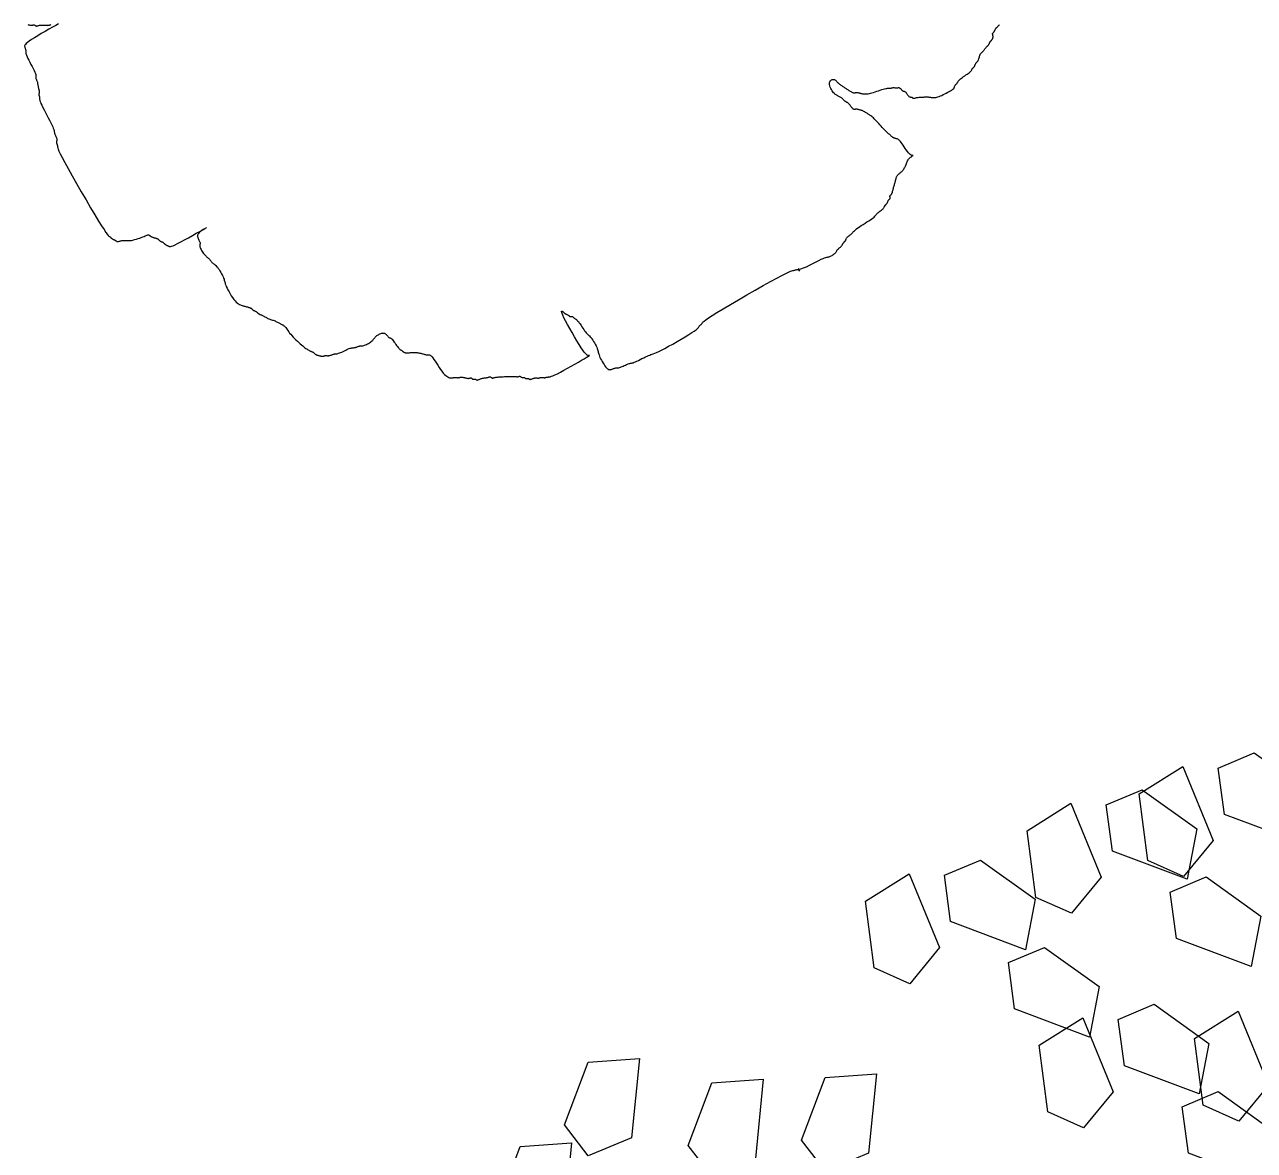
# Model space of a CAD drawing. Header units: metres. Extents: x 99558 to 100446, y 49739 to 50255.
# Drawn here: x 100036.887 to 100039.618, y 50042.537 to 50045.037 of the extents above; entities that cross this region are included whole.
import ezdxf

# ---------------------------------------------------------------- set-up
doc = ezdxf.new("R2010")
doc.units = ezdxf.units.M
doc.header["$MEASUREMENT"] = 0
doc.layers.add('Vegetations', color=74, linetype='Continuous')

# ---------------------------------------------------------------- blocks, each defined once
blk = doc.blocks.new('L', base_point=(1.36831, 0.59127))
for p, q in [((1.28092, 0.65005), (1.31174, 0.67502)), ((1.31174, 0.67502), (1.34186, 0.62127)), ((1.29372, 0.59983), (1.28092, 0.65005)), ((1.34186, 0.62127), (1.32249, 0.59089)), ((1.32249, 0.59089), (1.29372, 0.59983)), ((1.27528, 0.56678), (1.30611, 0.59174)), ((1.30611, 0.59174), (1.33623, 0.538)), ((1.28809, 0.51656), (1.27528, 0.56678)), ((1.35572, 0.54781), (1.39115, 0.55437)), ((1.39115, 0.55437), (1.40424, 0.52724)), ((1.33698, 0.48912), (1.35572, 0.54781)), ((1.33623, 0.538), (1.31685, 0.50762)), ((1.40424, 0.52724), (1.37627, 0.48362)), ((1.31685, 0.50762), (1.28809, 0.51656)), ((1.37627, 0.48362), (1.33698, 0.48912))]:
    blk.add_line(p, q)
blk = doc.blocks.new('TREE-11')
at = {"layer": 'Vegetations'}
for p, xscale, yscale, zscale, rotation in [((9.31, 58.4), 119.9999999999999, 119.9999999999999, 119.9999999999999, 190.1248425347957), ((-25.53, 58.4), 120, 120, 120, 295.0165150851705), ((25.53, 56.56), 119.9999999999999, 119.9999999999999, 119.9999999999999, 190.1248425347957), ((36.21, 54.33), 119.9999999999999, 119.9999999999999, 119.9999999999999, 190.1248425347957), ((-16.56, 51.01), 120, 120, 120, 295.0165150851705), ((-7.24, 46.21), 120, 120, 120, 295.0165150851705), ((16.56, 38.81), 119.9999999999999, 119.9999999999999, 119.9999999999999, 190.1248425347957), ((29.32, 32.16), 119.9999999999999, 119.9999999999999, 119.9999999999999, 190.1248425347957)]:
    blk.add_blockref('L', p, dxfattribs=dict(at, xscale=xscale, yscale=yscale, zscale=zscale, rotation=rotation))
blk = doc.blocks.new('TREE-01')
for points in [[(5.23, -68.18), (5.32, -68.31), (5.56, -68.41), (5.92, -68.49), (6.37, -68.54), (6.86, -68.58), (7.37, -68.6), (7.86, -68.63), (8.3, -68.65), (8.66, -68.68), (8.94, -68.71), (9.16, -68.74), (9.34, -68.78), (9.47, -68.82), (9.58, -68.86), (9.67, -68.89), (9.77, -68.92), (9.87, -68.94), (9.99, -68.95), (10.11, -68.96), (10.24, -68.97), (10.36, -68.96), (10.48, -68.95), (10.6, -68.94), (10.7, -68.92), (10.8, -68.89), (10.88, -68.86), (10.96, -68.82), (11.03, -68.78), (11.1, -68.74), (11.16, -68.71), (11.23, -68.68), (11.3, -68.65), (11.38, -68.63), (11.46, -68.61), (11.55, -68.59), (11.64, -68.58), (11.72, -68.57), (11.81, -68.56), (11.89, -68.54), (11.97, -68.52), (12.04, -68.49), (12.11, -68.46), (12.17, -68.42), (12.23, -68.38), (12.28, -68.35), (12.34, -68.31), (12.39, -68.28), (12.44, -68.25), (12.49, -68.23), (12.54, -68.21), (12.59, -68.2), (12.64, -68.18), (12.69, -68.17), (12.74, -68.16), (12.79, -68.14), (12.84, -68.12), (12.89, -68.09), (12.94, -68.06), (12.99, -68.02), (13.05, -67.98), (13.1, -67.95), (13.17, -67.91), (13.23, -67.88), (13.3, -67.85), (13.38, -67.83), (13.47, -67.81), (13.55, -67.8), (13.65, -67.78), (13.74, -67.77), (13.84, -67.76), (13.94, -67.74), (14.04, -67.72), (14.14, -67.69), (14.24, -67.66), (14.36, -67.62), (14.49, -67.58), (14.64, -67.55), (14.81, -67.51), (15.01, -67.48), (15.24, -67.45), (15.51, -67.43), (15.8, -67.41), (16.11, -67.4), (16.43, -67.38), (16.75, -67.37), (17.05, -67.36), (17.33, -67.34), (17.57, -67.32), (17.78, -67.29), (17.94, -67.26), (18.08, -67.22), (18.2, -67.18), (18.3, -67.15), (18.39, -67.11), (18.48, -67.08), (18.57, -67.05), (18.68, -67.03), (18.79, -67.01), (18.92, -67), (19.04, -66.98), (19.16, -66.97), (19.29, -66.96), (19.4, -66.94), (19.51, -66.92), (19.6, -66.89), (19.68, -66.86), (19.76, -66.82), (19.82, -66.78), (19.88, -66.75), (19.94, -66.71), (19.99, -66.68), (20.04, -66.65), (20.09, -66.63), (20.14, -66.61), (20.19, -66.6), (20.24, -66.58), (20.29, -66.57), (20.34, -66.56), (20.39, -66.54), (20.44, -66.52), (20.49, -66.49), (20.54, -66.46), (20.59, -66.42), (20.64, -66.38), (20.69, -66.35), (20.74, -66.31), (20.79, -66.28), (20.84, -66.25), (20.89, -66.23), (20.94, -66.21), (20.99, -66.2), (21.03, -66.18), (21.08, -66.17), (21.11, -66.16), (21.15, -66.14), (21.17, -66.12), (21.2, -66.09), (21.21, -66.06), (21.23, -66.02), (21.24, -65.98), (21.25, -65.95), (21.27, -65.91), (21.29, -65.88), (21.31, -65.85), (21.34, -65.83), (21.37, -65.81), (21.41, -65.8), (21.45, -65.78), (21.5, -65.77), (21.54, -65.76), (21.59, -65.74), (21.64, -65.72), (21.69, -65.69), (21.74, -65.65), (21.8, -65.61), (21.85, -65.57), (21.91, -65.51), (21.97, -65.45), (22.04, -65.39), (22.11, -65.32), (22.19, -65.24), (22.27, -65.16), (22.35, -65.07), (22.44, -64.98), (22.53, -64.9), (22.62, -64.81), (22.7, -64.73), (22.78, -64.65), (22.85, -64.58), (22.91, -64.51), (22.98, -64.45), (23.03, -64.39), (23.09, -64.34), (23.14, -64.28), (23.19, -64.23), (23.24, -64.18), (23.29, -64.13), (23.34, -64.08), (23.4, -64.04), (23.45, -63.99), (23.51, -63.95), (23.57, -63.91), (23.64, -63.88), (23.71, -63.85), (23.79, -63.83), (23.87, -63.81), (23.96, -63.8), (24.05, -63.78), (24.15, -63.77), (24.24, -63.76), (24.34, -63.74), (24.44, -63.72), (24.54, -63.69), (24.64, -63.65), (24.74, -63.61), (24.84, -63.57), (24.94, -63.51), (25.04, -63.45), (25.14, -63.39), (25.24, -63.32), (25.34, -63.24), (25.44, -63.16), (25.55, -63.07), (25.65, -62.99), (25.76, -62.91), (25.87, -62.84), (25.99, -62.77), (26.11, -62.72), (26.24, -62.67), (26.37, -62.64), (26.49, -62.62), (26.61, -62.6), (26.72, -62.59), (26.81, -62.59), (26.87, -62.58), (26.91, -62.58), (26.92, -62.58), (26.91, -62.58), (26.87, -62.56), (26.82, -62.53), (26.76, -62.47), (26.7, -62.39), (26.63, -62.27), (26.58, -62.12), (26.53, -61.92), (26.5, -61.69), (26.47, -61.44), (26.45, -61.18), (26.44, -60.91), (26.42, -60.65), (26.4, -60.4), (26.38, -60.18), (26.35, -60), (26.32, -59.85), (26.28, -59.73), (26.24, -59.64), (26.19, -59.56), (26.14, -59.49), (26.09, -59.44), (26.04, -59.39), (25.99, -59.34), (25.95, -59.29), (25.9, -59.24), (25.85, -59.19), (25.81, -59.14), (25.77, -59.09), (25.74, -59.04), (25.71, -58.99), (25.69, -58.94), (25.67, -58.88), (25.66, -58.83), (25.64, -58.78), (25.63, -58.72), (25.62, -58.66), (25.6, -58.59), (25.58, -58.52), (25.55, -58.44), (25.52, -58.35), (25.48, -58.26), (25.44, -58.14), (25.39, -58.02), (25.34, -57.87), (25.29, -57.71), (25.24, -57.52), (25.19, -57.31), (25.14, -57.08), (25.09, -56.83), (25.04, -56.59), (24.99, -56.34), (24.94, -56.09), (24.89, -55.86), (24.84, -55.65), (24.79, -55.46), (24.74, -55.3), (24.69, -55.15), (24.64, -55.02), (24.59, -54.9), (24.54, -54.79), (24.49, -54.69), (24.44, -54.59), (24.39, -54.49), (24.34, -54.39), (24.29, -54.29), (24.24, -54.2), (24.19, -54.1), (24.14, -54.01), (24.09, -53.93), (24.04, -53.85), (23.99, -53.78), (23.94, -53.72), (23.89, -53.65), (23.84, -53.6), (23.79, -53.54), (23.74, -53.49), (23.69, -53.44), (23.64, -53.39), (23.59, -53.34), (23.54, -53.29), (23.49, -53.24), (23.44, -53.2), (23.39, -53.15), (23.34, -53.12), (23.29, -53.08), (23.24, -53.05), (23.19, -53.03), (23.14, -53.01), (23.1, -52.99), (23.05, -52.97), (23.01, -52.94), (22.97, -52.9), (22.94, -52.85), (22.91, -52.79), (22.89, -52.7), (22.87, -52.6), (22.86, -52.5), (22.84, -52.38), (22.83, -52.26), (22.82, -52.14), (22.8, -52.03), (22.78, -51.92), (22.75, -51.83), (22.72, -51.74), (22.68, -51.67), (22.64, -51.6), (22.61, -51.54), (22.57, -51.49), (22.54, -51.44), (22.51, -51.39), (22.49, -51.34), (22.47, -51.29), (22.45, -51.23), (22.44, -51.18), (22.43, -51.12), (22.42, -51.06), (22.4, -50.99), (22.38, -50.92), (22.35, -50.84), (22.31, -50.76), (22.28, -50.68), (22.23, -50.59), (22.19, -50.5), (22.14, -50.42), (22.09, -50.33), (22.04, -50.25), (21.99, -50.18), (21.94, -50.11), (21.9, -50.04), (21.85, -49.96), (21.81, -49.88), (21.77, -49.78), (21.74, -49.66), (21.71, -49.52), (21.69, -49.36), (21.67, -49.18), (21.67, -48.99), (21.68, -48.8), (21.69, -48.61), (21.73, -48.43), (21.78, -48.26), (21.84, -48.12), (21.93, -48.01), (22.02, -47.93), (22.13, -47.88), (22.24, -47.85), (22.35, -47.84), (22.46, -47.85), (22.56, -47.88), (22.64, -47.92), (22.71, -47.98), (22.76, -48.04), (22.8, -48.12), (22.83, -48.21), (22.85, -48.3), (22.87, -48.39), (22.89, -48.49), (22.91, -48.59), (22.94, -48.69), (22.97, -48.79), (23.01, -48.89), (23.05, -48.99), (23.1, -49.09), (23.14, -49.19), (23.19, -49.29), (23.24, -49.39), (23.29, -49.49), (23.34, -49.59), (23.39, -49.69), (23.44, -49.79), (23.49, -49.89), (23.54, -49.99), (23.59, -50.09), (23.64, -50.19), (23.69, -50.29), (23.74, -50.39), (23.79, -50.48), (23.84, -50.57), (23.89, -50.66), (23.94, -50.73), (23.99, -50.8), (24.04, -50.85), (24.09, -50.9), (24.14, -50.93), (24.19, -50.96), (24.24, -50.98), (24.29, -51), (24.34, -51.01), (24.39, -51.03), (24.44, -51.05), (24.49, -51.08), (24.54, -51.12), (24.59, -51.15), (24.64, -51.2), (24.69, -51.24), (24.74, -51.29), (24.79, -51.34), (24.84, -51.39), (24.89, -51.44), (24.94, -51.49), (25, -51.54), (25.05, -51.59), (25.11, -51.64), (25.17, -51.69), (25.24, -51.74), (25.31, -51.79), (25.39, -51.84), (25.48, -51.89), (25.57, -51.94), (25.69, -51.99), (25.81, -52.04), (25.96, -52.09), (26.12, -52.14), (26.31, -52.19), (26.52, -52.24), (26.75, -52.29), (26.99, -52.34), (27.24, -52.39), (27.48, -52.44), (27.71, -52.49), (27.92, -52.54), (28.11, -52.59), (28.27, -52.64), (28.4, -52.69), (28.51, -52.73), (28.6, -52.78), (28.68, -52.82), (28.74, -52.86), (28.8, -52.89), (28.85, -52.92), (28.9, -52.94), (28.95, -52.96), (29, -52.97), (29.05, -52.99), (29.1, -53), (29.15, -53.01), (29.2, -53.03), (29.25, -53.05), (29.3, -53.08), (29.35, -53.11), (29.4, -53.15), (29.45, -53.19), (29.5, -53.22), (29.55, -53.26), (29.6, -53.29), (29.65, -53.32), (29.7, -53.34), (29.75, -53.36), (29.79, -53.38), (29.84, -53.4), (29.88, -53.42), (29.92, -53.44), (29.95, -53.48), (29.98, -53.52), (30, -53.58), (30.02, -53.64), (30.03, -53.71), (30.05, -53.79), (30.06, -53.86), (30.07, -53.93), (30.09, -54), (30.11, -54.05), (30.14, -54.1), (30.17, -54.13), (30.21, -54.16), (30.25, -54.2), (30.28, -54.23), (30.32, -54.27), (30.35, -54.32), (30.38, -54.39), (30.4, -54.47), (30.42, -54.57), (30.43, -54.67), (30.45, -54.79), (30.46, -54.9), (30.47, -55.01), (30.49, -55.1), (30.51, -55.19), (30.54, -55.25), (30.57, -55.3), (30.61, -55.34), (30.65, -55.37), (30.68, -55.39), (30.72, -55.41), (30.75, -55.43), (30.78, -55.45), (30.8, -55.48), (30.82, -55.51), (30.83, -55.55), (30.85, -55.59), (30.86, -55.62), (30.87, -55.66), (30.89, -55.69), (30.91, -55.72), (30.94, -55.74), (30.98, -55.76), (31.02, -55.77), (31.06, -55.79), (31.12, -55.8), (31.18, -55.81), (31.24, -55.83), (31.31, -55.85), (31.39, -55.88), (31.48, -55.91), (31.56, -55.95), (31.66, -55.99), (31.75, -56.04), (31.85, -56.09), (31.95, -56.14), (32.05, -56.19), (32.15, -56.24), (32.25, -56.29), (32.34, -56.34), (32.44, -56.39), (32.53, -56.44), (32.62, -56.49), (32.7, -56.54), (32.78, -56.59), (32.85, -56.64), (32.92, -56.69), (32.99, -56.74), (33.05, -56.79), (33.11, -56.84), (33.18, -56.89), (33.24, -56.94), (33.31, -56.99), (33.39, -57.04), (33.48, -57.08), (33.58, -57.13), (33.69, -57.18), (33.82, -57.22), (33.96, -57.26), (34.13, -57.29), (34.32, -57.32), (34.53, -57.34), (34.76, -57.36), (34.99, -57.37), (35.23, -57.38), (35.47, -57.38), (35.68, -57.38), (35.88, -57.39), (36.05, -57.39), (36.18, -57.39), (36.28, -57.38), (36.36, -57.38), (36.41, -57.38), (36.45, -57.37), (36.47, -57.36), (36.49, -57.34), (36.52, -57.32), (36.54, -57.29), (36.58, -57.26), (36.62, -57.22), (36.66, -57.19), (36.7, -57.15), (36.75, -57.11), (36.8, -57.08), (36.85, -57.05), (36.9, -57.03), (36.95, -57.01), (37, -57), (37.05, -56.99), (37.1, -56.97), (37.15, -56.96), (37.2, -56.94), (37.25, -56.92), (37.3, -56.89), (37.35, -56.86), (37.41, -56.82), (37.48, -56.79), (37.57, -56.75), (37.66, -56.71), (37.78, -56.68), (37.92, -56.65), (38.08, -56.63), (38.26, -56.61), (38.45, -56.6), (38.65, -56.59), (38.85, -56.57), (39.04, -56.56), (39.22, -56.54), (39.38, -56.52), (39.52, -56.49), (39.64, -56.46), (39.74, -56.42), (39.82, -56.39), (39.89, -56.35), (39.95, -56.31), (40, -56.28), (40.05, -56.25), (40.1, -56.23), (40.15, -56.21), (40.2, -56.2), (40.25, -56.19), (40.3, -56.17), (40.35, -56.16), (40.4, -56.14), (40.45, -56.12), (40.5, -56.09), (40.55, -56.06), (40.6, -56.02), (40.65, -55.99), (40.7, -55.95), (40.75, -55.91), (40.8, -55.88), (40.85, -55.85), (40.9, -55.83), (40.95, -55.81), (41, -55.8), (41.05, -55.79), (41.1, -55.77), (41.15, -55.76), (41.2, -55.74), (41.25, -55.72), (41.3, -55.69), (41.35, -55.66), (41.4, -55.62), (41.45, -55.58), (41.5, -55.53), (41.55, -55.49), (41.6, -55.44), (41.65, -55.39), (41.7, -55.34), (41.75, -55.29), (41.8, -55.24), (41.85, -55.19), (41.9, -55.15), (41.95, -55.11), (42, -55.08), (42.05, -55.05), (42.1, -55.03), (42.15, -55.01), (42.21, -55), (42.26, -54.99), (42.32, -54.97), (42.38, -54.96), (42.45, -54.94), (42.52, -54.92), (42.6, -54.89), (42.68, -54.86), (42.77, -54.82), (42.85, -54.79), (42.94, -54.75), (43.03, -54.71), (43.11, -54.68), (43.19, -54.65), (43.26, -54.63), (43.33, -54.61), (43.39, -54.6), (43.45, -54.59), (43.5, -54.57), (43.55, -54.56), (43.6, -54.54), (43.65, -54.52), (43.7, -54.49), (43.75, -54.46), (43.8, -54.42), (43.85, -54.39), (43.9, -54.35), (43.95, -54.31), (44, -54.28), (44.05, -54.25), (44.1, -54.23), (44.15, -54.21), (44.2, -54.2), (44.25, -54.19), (44.3, -54.17), (44.35, -54.16), (44.4, -54.14), (44.45, -54.12), (44.5, -54.09), (44.55, -54.06), (44.6, -54.02), (44.65, -53.98), (44.69, -53.93), (44.73, -53.89), (44.76, -53.84), (44.79, -53.79), (44.81, -53.74), (44.83, -53.69), (44.84, -53.64), (44.85, -53.6), (44.87, -53.55), (44.88, -53.52), (44.9, -53.48), (44.92, -53.45), (44.95, -53.43), (44.98, -53.41), (45.02, -53.4), (45.06, -53.39), (45.11, -53.37), (45.16, -53.36), (45.2, -53.34), (45.25, -53.32), (45.3, -53.29), (45.35, -53.26), (45.4, -53.22), (45.45, -53.19), (45.5, -53.15), (45.55, -53.11), (45.6, -53.08), (45.65, -53.05), (45.71, -53.03), (45.76, -53.01), (45.81, -53), (45.86, -52.99), (45.92, -52.97), (45.98, -52.96), (46.05, -52.94), (46.12, -52.92), (46.2, -52.89), (46.29, -52.86), (46.39, -52.82)], [(-70.41, 14.59), (-70.36, 14.54), (-70.31, 14.49), (-70.26, 14.45), (-70.21, 14.4), (-70.16, 14.36), (-70.11, 14.32), (-70.06, 14.29), (-70.01, 14.26), (-69.96, 14.24), (-69.91, 14.22), (-69.86, 14.2), (-69.82, 14.19), (-69.77, 14.18), (-69.74, 14.16), (-69.7, 14.15), (-69.67, 14.13), (-69.65, 14.1), (-69.63, 14.06), (-69.62, 14.03), (-69.61, 13.99), (-69.6, 13.95), (-69.58, 13.92), (-69.56, 13.89), (-69.54, 13.86), (-69.51, 13.84), (-69.48, 13.82), (-69.44, 13.8), (-69.39, 13.79), (-69.34, 13.78), (-69.28, 13.76), (-69.21, 13.75), (-69.14, 13.73), (-69.06, 13.7), (-68.98, 13.66), (-68.89, 13.63), (-68.81, 13.58), (-68.72, 13.54), (-68.63, 13.49), (-68.55, 13.44), (-68.47, 13.39), (-68.4, 13.34), (-68.33, 13.29), (-68.27, 13.25), (-68.21, 13.2), (-68.14, 13.16), (-68.08, 13.12), (-68.01, 13.09), (-67.94, 13.06), (-67.86, 13.04), (-67.78, 13.02), (-67.7, 13), (-67.62, 12.99)], [(-66.67, 12.53), (-67.12, 12.55), (-67.64, 12.56), (-68.21, 12.57), (-68.82, 12.58), (-69.42, 12.57), (-70, 12.56), (-70.54, 12.55), (-71.01, 12.53), (-71.39, 12.5), (-71.69, 12.46), (-71.91, 12.42), (-72.08, 12.38), (-72.19, 12.32), (-72.27, 12.26), (-72.31, 12.2), (-72.34, 12.13), (-72.36, 12.05), (-72.38, 11.97), (-72.4, 11.88), (-72.41, 11.8), (-72.42, 11.72), (-72.44, 11.65), (-72.45, 11.58), (-72.48, 11.53), (-72.5, 11.48), (-72.54, 11.44), (-72.57, 11.39), (-72.61, 11.33), (-72.65, 11.25), (-72.68, 11.14), (-72.71, 10.99), (-72.74, 10.79), (-72.77, 10.54), (-72.78, 10.25), (-72.8, 9.93), (-72.81, 9.59), (-72.82, 9.26), (-72.84, 8.94), (-72.85, 8.64), (-72.88, 8.39), (-72.9, 8.2), (-72.94, 8.04), (-72.97, 7.93), (-73.01, 7.85), (-73.05, 7.79), (-73.08, 7.75), (-73.12, 7.71), (-73.14, 7.66), (-73.17, 7.6), (-73.18, 7.54), (-73.2, 7.46), (-73.21, 7.38), (-73.22, 7.29), (-73.24, 7.19), (-73.25, 7.09), (-73.28, 6.99), (-73.3, 6.89), (-73.34, 6.8), (-73.37, 6.7), (-73.41, 6.6), (-73.45, 6.51), (-73.48, 6.42), (-73.52, 6.34), (-73.54, 6.26), (-73.57, 6.19), (-73.58, 6.12), (-73.6, 6.06), (-73.61, 6), (-73.62, 5.95), (-73.64, 5.9), (-73.65, 5.84), (-73.68, 5.79), (-73.7, 5.74), (-73.74, 5.69), (-73.77, 5.64), (-73.81, 5.59), (-73.85, 5.54), (-73.88, 5.49), (-73.92, 5.44), (-73.94, 5.39), (-73.97, 5.34), (-73.98, 5.29), (-74, 5.24), (-74.01, 5.19), (-74.02, 5.14), (-74.04, 5.09), (-74.05, 5.04), (-74.08, 4.99), (-74.1, 4.94), (-74.14, 4.88), (-74.17, 4.81), (-74.21, 4.71), (-74.25, 4.58), (-74.28, 4.41), (-74.32, 4.2), (-74.34, 3.93), (-74.37, 3.6), (-74.38, 3.22), (-74.4, 2.82), (-74.41, 2.4), (-74.42, 1.97), (-74.44, 1.57), (-74.45, 1.19), (-74.48, 0.86), (-74.51, 0.59), (-74.54, 0.38), (-74.57, 0.2), (-74.61, 0.06), (-74.65, -0.05), (-74.68, -0.15), (-74.72, -0.24), (-74.74, -0.34), (-74.77, -0.44), (-74.78, -0.56), (-74.8, -0.68), (-74.81, -0.8), (-74.82, -0.91), (-74.84, -1.02), (-74.86, -1.12), (-74.88, -1.2), (-74.91, -1.27), (-74.94, -1.32), (-74.97, -1.36), (-75.01, -1.4), (-75.05, -1.43), (-75.08, -1.46), (-75.12, -1.49), (-75.14, -1.54), (-75.17, -1.59), (-75.18, -1.66), (-75.2, -1.73), (-75.21, -1.8), (-75.22, -1.88), (-75.24, -1.95), (-75.26, -2.01), (-75.28, -2.07), (-75.31, -2.12), (-75.34, -2.18), (-75.37, -2.29), (-75.41, -2.48), (-75.45, -2.77), (-75.48, -3.19), (-75.52, -3.77), (-75.54, -4.54), (-75.57, -5.51), (-75.58, -6.65), (-75.59, -7.9), (-75.59, -9.21), (-75.59, -10.52), (-75.58, -11.78), (-75.57, -12.94), (-75.54, -13.93), (-75.52, -14.73), (-75.48, -15.34), (-75.45, -15.8), (-75.41, -16.12), (-75.37, -16.33), (-75.34, -16.46), (-75.31, -16.54), (-75.28, -16.6), (-75.26, -16.65), (-75.24, -16.7), (-75.22, -16.75), (-75.21, -16.8), (-75.2, -16.85), (-75.18, -16.9), (-75.17, -16.95), (-75.14, -17), (-75.12, -17.05), (-75.08, -17.1), (-75.05, -17.15), (-75.01, -17.2), (-74.97, -17.25), (-74.94, -17.3), (-74.91, -17.35), (-74.88, -17.4), (-74.86, -17.45), (-74.84, -17.5), (-74.82, -17.54), (-74.8, -17.59), (-74.78, -17.63), (-74.76, -17.67), (-74.72, -17.7), (-74.68, -17.73), (-74.62, -17.75), (-74.55, -17.77), (-74.48, -17.79), (-74.39, -17.81), (-74.3, -17.83), (-74.21, -17.85), (-74.11, -17.89), (-74.01, -17.93), (-73.91, -17.99), (-73.81, -18.05), (-73.7, -18.13), (-73.58, -18.21), (-73.44, -18.29), (-73.3, -18.37), (-73.13, -18.45), (-72.94, -18.53), (-72.73, -18.6), (-72.5, -18.67), (-72.26, -18.73), (-72.02, -18.78), (-71.78, -18.83), (-71.55, -18.87), (-71.33, -18.9), (-71.14, -18.93), (-70.98, -18.95), (-70.85, -18.97), (-70.74, -18.99), (-70.66, -19), (-70.59, -19.01), (-70.54, -19.02), (-70.5, -19.04), (-70.47, -19.06), (-70.45, -19.09), (-70.44, -19.13), (-70.42, -19.16), (-70.41, -19.21), (-70.4, -19.25), (-70.38, -19.3), (-70.36, -19.35), (-70.34, -19.4), (-70.31, -19.45), (-70.28, -19.5), (-70.24, -19.55), (-70.2, -19.6), (-70.15, -19.65), (-70.11, -19.7), (-70.06, -19.75), (-70.01, -19.8), (-69.96, -19.85), (-69.91, -19.9), (-69.86, -19.95), (-69.82, -20), (-69.77, -20.05), (-69.74, -20.1), (-69.7, -20.15), (-69.67, -20.2), (-69.65, -20.25), (-69.63, -20.3), (-69.62, -20.35), (-69.61, -20.4), (-69.6, -20.45), (-69.58, -20.5), (-69.56, -20.55), (-69.54, -20.6), (-69.51, -20.65), (-69.48, -20.7), (-69.44, -20.75), (-69.41, -20.8), (-69.37, -20.85), (-69.33, -20.9), (-69.3, -20.95), (-69.27, -21), (-69.25, -21.05), (-69.23, -21.1), (-69.22, -21.15), (-69.21, -21.2), (-69.19, -21.25), (-69.18, -21.3), (-69.16, -21.35), (-69.14, -21.4), (-69.11, -21.45), (-69.08, -21.5), (-69.04, -21.55), (-69.01, -21.6), (-68.97, -21.65), (-68.93, -21.7), (-68.9, -21.75), (-68.87, -21.8), (-68.85, -21.85), (-68.82, -21.9), (-68.76, -21.94), (-68.67, -21.99), (-68.52, -22.03), (-68.3, -22.07), (-68, -22.1), (-67.61, -22.13), (-67.11, -22.15), (-66.53, -22.17), (-65.9, -22.18), (-65.26, -22.19), (-64.65, -22.19), (-64.09, -22.2), (-63.62, -22.2), (-63.27, -22.2), (-63.07, -22.2), (-63, -22.2), (-63.04, -22.2), (-63.16, -22.21), (-63.34, -22.21), (-63.56, -22.22), (-63.79, -22.24), (-64, -22.26), (-64.19, -22.29), (-64.34, -22.33), (-64.45, -22.37), (-64.55, -22.42), (-64.62, -22.48), (-64.67, -22.55), (-64.71, -22.64), (-64.74, -22.73), (-64.76, -22.84), (-64.78, -22.95), (-64.79, -23.07), (-64.81, -23.19), (-64.82, -23.3), (-64.83, -23.41), (-64.85, -23.51), (-64.87, -23.6), (-64.9, -23.66), (-64.93, -23.72), (-64.97, -23.76), (-65.01, -23.8), (-65.04, -23.85), (-65.08, -23.91), (-65.11, -23.97), (-65.14, -24.06), (-65.16, -24.17), (-65.18, -24.31), (-65.19, -24.45), (-65.19, -24.61), (-65.19, -24.78), (-65.18, -24.94), (-65.16, -25.11), (-65.14, -25.26), (-65.11, -25.41), (-65.08, -25.54), (-65.04, -25.66), (-65.01, -25.78), (-64.97, -25.89), (-64.93, -25.99), (-64.9, -26.1), (-64.87, -26.2), (-64.85, -26.3), (-64.83, -26.39), (-64.82, -26.49), (-64.81, -26.59), (-64.79, -26.68), (-64.78, -26.77), (-64.76, -26.85), (-64.74, -26.93), (-64.71, -27), (-64.68, -27.07), (-64.64, -27.15), (-64.61, -27.23), (-64.57, -27.32), (-64.53, -27.43), (-64.5, -27.57), (-64.47, -27.73), (-64.45, -27.92), (-64.43, -28.13), (-64.42, -28.36), (-64.42, -28.59), (-64.42, -28.83), (-64.43, -29.06), (-64.45, -29.27), (-64.47, -29.46), (-64.5, -29.62), (-64.53, -29.76), (-64.57, -29.89), (-64.61, -30.01), (-64.64, -30.14), (-64.68, -30.29), (-64.71, -30.46), (-64.74, -30.66), (-64.76, -30.91), (-64.77, -31.18), (-64.78, -31.49), (-64.78, -31.8), (-64.77, -32.12), (-64.75, -32.43), (-64.72, -32.73), (-64.67, -32.99), (-64.62, -33.23), (-64.55, -33.42), (-64.48, -33.59), (-64.4, -33.73), (-64.31, -33.86), (-64.23, -33.96), (-64.15, -34.05), (-64.07, -34.13), (-64, -34.2), (-63.93, -34.26), (-63.87, -34.33), (-63.81, -34.38), (-63.76, -34.44), (-63.71, -34.49), (-63.65, -34.54), (-63.6, -34.59), (-63.55, -34.64), (-63.51, -34.69), (-63.46, -34.74), (-63.41, -34.79), (-63.37, -34.84), (-63.33, -34.89), (-63.3, -34.94), (-63.27, -34.99), (-63.25, -35.04), (-63.23, -35.09), (-63.22, -35.14), (-63.2, -35.19), (-63.19, -35.24), (-63.18, -35.29), (-63.16, -35.34), (-63.14, -35.39), (-63.11, -35.44), (-63.08, -35.49), (-63.04, -35.54), (-63, -35.59), (-62.97, -35.64), (-62.93, -35.69), (-62.9, -35.74), (-62.87, -35.79), (-62.85, -35.84), (-62.83, -35.89), (-62.82, -35.94), (-62.8, -35.99), (-62.79, -36.04), (-62.78, -36.09), (-62.76, -36.14), (-62.74, -36.19), (-62.71, -36.24), (-62.68, -36.29), (-62.64, -36.35), (-62.6, -36.4), (-62.55, -36.46), (-62.5, -36.52), (-62.45, -36.59), (-62.4, -36.66), (-62.35, -36.74), (-62.3, -36.82), (-62.25, -36.91), (-62.2, -37), (-62.14, -37.1), (-62.08, -37.19), (-62.01, -37.29), (-61.94, -37.39), (-61.86, -37.49), (-61.78, -37.59), (-61.69, -37.69), (-61.6, -37.79), (-61.52, -37.89), (-61.43, -37.99), (-61.35, -38.09), (-61.27, -38.19), (-61.2, -38.29), (-61.13, -38.39), (-61.07, -38.49), (-61.01, -38.58), (-60.96, -38.68), (-60.9, -38.76), (-60.85, -38.85), (-60.8, -38.92), (-60.75, -39), (-60.7, -39.07), (-60.66, -39.14), (-60.61, -39.21), (-60.57, -39.29), (-60.53, -39.37), (-60.5, -39.48), (-60.47, -39.59), (-60.45, -39.73), (-60.43, -39.88), (-60.41, -40.05), (-60.39, -40.23), (-60.37, -40.43), (-60.35, -40.65), (-60.31, -40.88), (-60.27, -41.12), (-60.21, -41.38), (-60.15, -41.64), (-60.07, -41.91), (-59.99, -42.17), (-59.91, -42.43), (-59.83, -42.68), (-59.75, -42.91), (-59.67, -43.12), (-59.6, -43.31), (-59.53, -43.48), (-59.47, -43.62), (-59.41, -43.75), (-59.36, -43.86), (-59.3, -43.96), (-59.25, -44.04), (-59.2, -44.12), (-59.15, -44.2), (-59.1, -44.26), (-59.06, -44.32), (-59.01, -44.38), (-58.97, -44.44), (-58.93, -44.49), (-58.9, -44.54), (-58.87, -44.59), (-58.85, -44.64), (-58.83, -44.69), (-58.81, -44.74), (-58.8, -44.79), (-58.79, -44.84), (-58.77, -44.89), (-58.76, -44.94), (-58.74, -44.99), (-58.71, -45.04), (-58.67, -45.09), (-58.64, -45.14), (-58.59, -45.19), (-58.55, -45.24), (-58.5, -45.29), (-58.45, -45.34), (-58.4, -45.39), (-58.35, -45.44), (-58.3, -45.49), (-58.25, -45.54), (-58.2, -45.58), (-58.15, -45.62), (-58.1, -45.66), (-58.05, -45.69), (-58, -45.72), (-57.95, -45.74), (-57.9, -45.76), (-57.85, -45.78), (-57.8, -45.79), (-57.75, -45.8), (-57.7, -45.82), (-57.65, -45.83), (-57.6, -45.86), (-57.55, -45.88), (-57.5, -45.92), (-57.45, -45.95), (-57.39, -45.99), (-57.33, -46.03), (-57.27, -46.06), (-57.21, -46.09), (-57.13, -46.12), (-57.06, -46.14), (-56.97, -46.16), (-56.89, -46.18), (-56.8, -46.19), (-56.71, -46.2), (-56.63, -46.22), (-56.55, -46.23), (-56.47, -46.26), (-56.39, -46.28), (-56.32, -46.32), (-56.25, -46.35), (-56.18, -46.39), (-56.09, -46.43), (-55.99, -46.46), (-55.87, -46.49), (-55.73, -46.52), (-55.57, -46.54), (-55.39, -46.56), (-55.2, -46.58), (-55, -46.59), (-54.8, -46.6), (-54.61, -46.62), (-54.43, -46.63), (-54.27, -46.66), (-54.13, -46.68), (-54.01, -46.72), (-53.91, -46.75), (-53.82, -46.79), (-53.75, -46.83), (-53.68, -46.86), (-53.6, -46.89), (-53.53, -46.92), (-53.45, -46.94), (-53.37, -46.96), (-53.29, -46.98), (-53.2, -46.99), (-53.11, -47), (-53.03, -47.02), (-52.94, -47.03), (-52.87, -47.06), (-52.79, -47.08), (-52.72, -47.12), (-52.65, -47.15), (-52.58, -47.19), (-52.5, -47.23), (-52.42, -47.26), (-52.31, -47.29), (-52.2, -47.32), (-52.06, -47.34), (-51.92, -47.36), (-51.76, -47.37), (-51.6, -47.37), (-51.44, -47.37), (-51.28, -47.36), (-51.13, -47.34), (-51, -47.32), (-50.88, -47.29), (-50.78, -47.26), (-50.69, -47.23), (-50.61, -47.19), (-50.53, -47.15), (-50.44, -47.12), (-50.36, -47.08), (-50.26, -47.06), (-50.16, -47.03), (-50.04, -47.02), (-49.92, -47.01), (-49.8, -47.01), (-49.67, -47.01), (-49.55, -47.02), (-49.44, -47.03), (-49.33, -47.06), (-49.24, -47.08), (-49.15, -47.12), (-49.08, -47.16), (-49.02, -47.21), (-48.97, -47.26), (-48.93, -47.32), (-48.89, -47.38), (-48.86, -47.46), (-48.84, -47.53), (-48.82, -47.61), (-48.81, -47.7), (-48.8, -47.78), (-48.78, -47.86), (-48.77, -47.93), (-48.75, -48), (-48.73, -48.06), (-48.7, -48.1), (-48.67, -48.14), (-48.63, -48.17), (-48.6, -48.21), (-48.56, -48.26), (-48.52, -48.33), (-48.49, -48.41), (-48.46, -48.52), (-48.44, -48.66), (-48.42, -48.82), (-48.41, -49.01), (-48.4, -49.2), (-48.38, -49.39), (-48.37, -49.58), (-48.35, -49.76), (-48.33, -49.92), (-48.3, -50.06), (-48.27, -50.18), (-48.23, -50.27), (-48.2, -50.35), (-48.16, -50.42), (-48.12, -50.48), (-48.09, -50.54), (-48.06, -50.59), (-48.04, -50.64), (-48.02, -50.69), (-48.01, -50.74), (-47.99, -50.79), (-47.97, -50.84), (-47.94, -50.89), (-47.91, -50.94), (-47.86, -50.99), (-47.81, -51.04), (-47.74, -51.09), (-47.66, -51.14), (-47.58, -51.19), (-47.49, -51.24), (-47.39, -51.29), (-47.3, -51.34), (-47.2, -51.39), (-47.1, -51.44), (-47, -51.49), (-46.9, -51.54), (-46.8, -51.6), (-46.7, -51.65), (-46.6, -51.72), (-46.5, -51.78), (-46.4, -51.85), (-46.3, -51.93), (-46.2, -52.01), (-46.1, -52.1), (-46, -52.19), (-45.91, -52.27), (-45.82, -52.36), (-45.74, -52.44), (-45.66, -52.52), (-45.59, -52.59), (-45.52, -52.66), (-45.46, -52.72), (-45.4, -52.77), (-45.35, -52.82), (-45.3, -52.86), (-45.24, -52.89), (-45.19, -52.92), (-45.14, -52.94), (-45.1, -52.97), (-45.05, -53), (-45, -53.05), (-44.96, -53.13), (-44.92, -53.24), (-44.89, -53.39), (-44.86, -53.59), (-44.84, -53.84), (-44.82, -54.13), (-44.8, -54.46), (-44.79, -54.8), (-44.77, -55.15), (-44.74, -55.5), (-44.71, -55.82), (-44.66, -56.12), (-44.61, -56.37), (-44.54, -56.59), (-44.47, -56.76), (-44.39, -56.91), (-44.3, -57.03), (-44.22, -57.12), (-44.14, -57.2), (-44.06, -57.25), (-43.99, -57.3), (-43.92, -57.33), (-43.86, -57.36), (-43.8, -57.38), (-43.75, -57.39), (-43.69, -57.41), (-43.64, -57.43), (-43.59, -57.45), (-43.54, -57.48), (-43.49, -57.51), (-43.44, -57.55), (-43.39, -57.59), (-43.34, -57.62), (-43.29, -57.66), (-43.24, -57.69), (-43.19, -57.72), (-43.14, -57.74), (-43.09, -57.76), (-43.04, -57.77), (-42.99, -57.79), (-42.94, -57.8), (-42.89, -57.81), (-42.84, -57.83), (-42.79, -57.85), (-42.74, -57.88), (-42.69, -57.91), (-42.64, -57.95), (-42.59, -57.99), (-42.54, -58.04), (-42.49, -58.09), (-42.44, -58.14), (-42.39, -58.19), (-42.34, -58.24), (-42.29, -58.28), (-42.24, -58.33), (-42.19, -58.38), (-42.14, -58.42), (-42.09, -58.46), (-42.04, -58.49), (-41.99, -58.52), (-41.94, -58.54), (-41.89, -58.56), (-41.85, -58.57), (-41.8, -58.59), (-41.76, -58.6), (-41.72, -58.61), (-41.69, -58.63), (-41.66, -58.65), (-41.64, -58.68), (-41.62, -58.71), (-41.61, -58.75), (-41.59, -58.79), (-41.58, -58.82), (-41.57, -58.86), (-41.55, -58.89), (-41.53, -58.92), (-41.5, -58.94), (-41.47, -58.96), (-41.43, -58.97), (-41.39, -58.99), (-41.36, -59), (-41.32, -59.01), (-41.29, -59.03), (-41.26, -59.05), (-41.24, -59.08), (-41.22, -59.11), (-41.2, -59.15), (-41.18, -59.19), (-41.16, -59.22), (-41.14, -59.26), (-41.1, -59.29), (-41.06, -59.32), (-41, -59.34), (-40.94, -59.36), (-40.86, -59.37), (-40.78, -59.39), (-40.69, -59.4), (-40.59, -59.41), (-40.49, -59.43), (-40.39, -59.45), (-40.29, -59.48), (-40.19, -59.51), (-40.1, -59.55), (-40, -59.59), (-39.91, -59.62), (-39.82, -59.66), (-39.74, -59.69), (-39.66, -59.72), (-39.59, -59.74), (-39.52, -59.76), (-39.46, -59.77), (-39.41, -59.78), (-39.36, -59.8), (-39.32, -59.81), (-39.29, -59.83), (-39.26, -59.85), (-39.24, -59.88), (-39.22, -59.91), (-39.2, -59.95), (-39.19, -59.98), (-39.18, -60.02), (-39.16, -60.06), (-39.15, -60.09), (-39.12, -60.12), (-39.1, -60.14), (-39.06, -60.16), (-39.02, -60.17), (-38.97, -60.18), (-38.92, -60.2), (-38.86, -60.21), (-38.8, -60.23), (-38.72, -60.25), (-38.65, -60.28), (-38.56, -60.31), (-38.47, -60.35), (-38.37, -60.4), (-38.25, -60.45), (-38.13, -60.51), (-38, -60.58), (-37.86, -60.65), (-37.7, -60.73), (-37.54, -60.81), (-37.37, -60.9), (-37.2, -60.98), (-37.03, -61.07), (-36.87, -61.16), (-36.72, -61.24), (-36.59, -61.32), (-36.47, -61.39), (-36.37, -61.46), (-36.29, -61.51), (-36.21, -61.57), (-36.15, -61.61), (-36.09, -61.66), (-36.04, -61.69), (-35.99, -61.72), (-35.94, -61.74), (-35.89, -61.76), (-35.84, -61.77), (-35.8, -61.78), (-35.76, -61.8), (-35.72, -61.81), (-35.68, -61.83), (-35.66, -61.85), (-35.63, -61.88), (-35.62, -61.91), (-35.6, -61.95), (-35.59, -61.98), (-35.58, -62.02), (-35.56, -62.06), (-35.54, -62.09), (-35.52, -62.12), (-35.49, -62.14), (-35.46, -62.16), (-35.43, -62.17), (-35.39, -62.18), (-35.35, -62.2), (-35.32, -62.21), (-35.28, -62.23), (-35.26, -62.25), (-35.23, -62.28), (-35.22, -62.31), (-35.2, -62.35), (-35.19, -62.38), (-35.18, -62.42), (-35.16, -62.46), (-35.14, -62.49), (-35.12, -62.52), (-35.09, -62.54), (-35.06, -62.56), (-35.03, -62.57), (-34.99, -62.58), (-34.95, -62.6), (-34.92, -62.61), (-34.88, -62.63), (-34.86, -62.65), (-34.83, -62.68), (-34.81, -62.71), (-34.8, -62.75), (-34.78, -62.78), (-34.76, -62.82), (-34.73, -62.86), (-34.7, -62.89), (-34.66, -62.92), (-34.6, -62.94), (-34.53, -62.96), (-34.46, -62.97), (-34.38, -62.98), (-34.3, -63), (-34.21, -63.01), (-34.13, -63.03), (-34.06, -63.05), (-33.98, -63.08), (-33.92, -63.11), (-33.85, -63.15), (-33.8, -63.18), (-33.74, -63.22), (-33.69, -63.26), (-33.64, -63.29), (-33.59, -63.32), (-33.54, -63.34), (-33.49, -63.36), (-33.44, -63.37), (-33.39, -63.38), (-33.34, -63.4), (-33.29, -63.41), (-33.24, -63.43), (-33.19, -63.45), (-33.14, -63.48), (-33.09, -63.51), (-33.04, -63.55), (-32.99, -63.58), (-32.94, -63.62), (-32.89, -63.66), (-32.84, -63.69), (-32.79, -63.72), (-32.74, -63.74), (-32.69, -63.76), (-32.64, -63.77), (-32.59, -63.78), (-32.54, -63.8), (-32.49, -63.81), (-32.44, -63.83), (-32.39, -63.85), (-32.34, -63.88), (-32.27, -63.91), (-32.18, -63.95), (-32.06, -63.98), (-31.89, -64.02), (-31.67, -64.06), (-31.37, -64.09), (-30.99, -64.12), (-30.52, -64.14), (-29.98, -64.16), (-29.4, -64.17), (-28.8, -64.18), (-28.21, -64.18), (-27.65, -64.18), (-27.14, -64.18), (-26.72, -64.18), (-26.39, -64.18), (-26.16, -64.18), (-26.01, -64.18), (-25.93, -64.18), (-25.89, -64.17), (-25.9, -64.16), (-25.94, -64.14), (-25.98, -64.12), (-26.03, -64.09), (-26.08, -64.04), (-26.13, -63.96), (-26.18, -63.83), (-26.22, -63.65), (-26.26, -63.4), (-26.29, -63.07), (-26.32, -62.65), (-26.34, -62.13), (-26.36, -61.53), (-26.36, -60.87), (-26.37, -60.2), (-26.36, -59.53), (-26.36, -58.9), (-26.34, -58.33), (-26.32, -57.85), (-26.29, -57.48), (-26.26, -57.22), (-26.22, -57.05), (-26.18, -56.94), (-26.15, -56.9), (-26.11, -56.91), (-26.08, -56.94), (-26.05, -56.99), (-26.03, -57.04), (-26.01, -57.09), (-26, -57.14), (-25.98, -57.19), (-25.97, -57.24), (-25.96, -57.29), (-25.94, -57.34), (-25.92, -57.39), (-25.89, -57.44), (-25.86, -57.49), (-25.82, -57.54), (-25.78, -57.59), (-25.75, -57.64), (-25.71, -57.69), (-25.68, -57.74), (-25.65, -57.79), (-25.63, -57.84), (-25.61, -57.88), (-25.6, -57.93), (-25.58, -57.98), (-25.57, -58.02), (-25.56, -58.06), (-25.54, -58.09), (-25.52, -58.12), (-25.49, -58.14), (-25.46, -58.16), (-25.42, -58.17), (-25.38, -58.19), (-25.35, -58.2), (-25.31, -58.21), (-25.28, -58.23), (-25.25, -58.25), (-25.23, -58.28), (-25.21, -58.31), (-25.2, -58.35), (-25.18, -58.39), (-25.17, -58.44), (-25.16, -58.49), (-25.14, -58.54), (-25.12, -58.59), (-25.09, -58.64), (-25.06, -58.69), (-25.02, -58.75), (-24.98, -58.83), (-24.95, -58.92), (-24.91, -59.03), (-24.88, -59.16), (-24.85, -59.32), (-24.83, -59.51), (-24.81, -59.72), (-24.8, -59.95), (-24.78, -60.18), (-24.77, -60.42), (-24.76, -60.65), (-24.74, -60.86), (-24.72, -61.05), (-24.69, -61.21), (-24.66, -61.35), (-24.62, -61.47), (-24.58, -61.58), (-24.55, -61.7), (-24.51, -61.82), (-24.48, -61.96), (-24.45, -62.12), (-24.43, -62.31), (-24.41, -62.52), (-24.4, -62.75), (-24.4, -62.98), (-24.4, -63.22), (-24.41, -63.45), (-24.43, -63.66), (-24.45, -63.85), (-24.48, -64.01), (-24.51, -64.15), (-24.55, -64.27), (-24.58, -64.38), (-24.62, -64.5), (-24.66, -64.62), (-24.69, -64.76), (-24.72, -64.92), (-24.74, -65.11), (-24.75, -65.32), (-24.76, -65.55), (-24.77, -65.78), (-24.76, -66.02), (-24.75, -66.25), (-24.74, -66.46), (-24.72, -66.65), (-24.69, -66.81), (-24.65, -66.94), (-24.61, -67.05), (-24.57, -67.13), (-24.51, -67.2), (-24.45, -67.25), (-24.39, -67.29), (-24.32, -67.32), (-24.24, -67.34), (-24.16, -67.36), (-24.07, -67.37), (-23.98, -67.38), (-23.9, -67.4), (-23.81, -67.41), (-23.73, -67.43), (-23.65, -67.45), (-23.58, -67.48), (-23.51, -67.51), (-23.44, -67.55), (-23.37, -67.58), (-23.29, -67.62), (-23.2, -67.66), (-23.1, -67.69), (-22.98, -67.72), (-22.85, -67.74), (-22.7, -67.76), (-22.54, -67.77), (-22.38, -67.78), (-22.22, -67.8), (-22.06, -67.81), (-21.92, -67.83), (-21.78, -67.85), (-21.66, -67.88), (-21.56, -67.91), (-21.46, -67.95), (-21.36, -67.98), (-21.24, -68.02), (-21.12, -68.06), (-20.96, -68.09), (-20.78, -68.12), (-20.56, -68.14), (-20.32, -68.16), (-20.05, -68.17), (-19.78, -68.18), (-19.51, -68.2), (-19.24, -68.21), (-19, -68.23), (-18.78, -68.25), (-18.6, -68.28), (-18.43, -68.31), (-18.27, -68.35), (-18.09, -68.38), (-17.87, -68.42), (-17.61, -68.46), (-17.27, -68.49), (-16.85, -68.52), (-16.32, -68.54), (-15.72, -68.55), (-15.06, -68.56), (-14.39, -68.57), (-13.71, -68.56), (-13.07, -68.55), (-12.48, -68.54), (-11.98, -68.52), (-11.58, -68.49), (-11.28, -68.46), (-11.06, -68.42), (-10.91, -68.38), (-10.81, -68.35), (-10.74, -68.31), (-10.69, -68.28), (-10.64, -68.25), (-10.59, -68.23), (-10.52, -68.21), (-10.45, -68.2), (-10.38, -68.18), (-10.3, -68.17), (-10.23, -68.16), (-10.16, -68.14), (-10.11, -68.12), (-10.06, -68.09), (-9.99, -68.06), (-9.88, -68.02), (-9.69, -67.98), (-9.4, -67.95), (-8.96, -67.91), (-8.37, -67.88), (-7.57, -67.85), (-6.57, -67.83), (-5.4, -67.81), (-4.11, -67.8), (-2.77, -67.8), (-1.43, -67.8), (-0.15, -67.81), (1.03, -67.83), (2.03, -67.85), (2.82, -67.88), (3.42, -67.91), (3.86, -67.95), (4.16, -67.98), (4.35, -68.02), (4.48, -68.06), (4.56, -68.09), (4.63, -68.12), (4.72, -68.14), (4.81, -68.16), (4.91, -68.19), (5.01, -68.22), (5.1, -68.28), (5.17, -68.35), (5.22, -68.45), (5.23, -68.58)]]:
    blk.add_lwpolyline(points)

msp = doc.modelspace()

# ---------------------------------------------------------------- block references
at = {"layer": 'Vegetations', "color": 0}
for name, p, xscale, yscale, zscale, rotation in [('TREE-01', (100037.9866, 50045.3982), 0.016, 0.016, 0.016, 30.00000000000242), ('TREE-11', (100039.4789, 50041.5427), 0.024, 0.024, 0.024, 30.00000000000241)]:
    msp.add_blockref(name, p, dxfattribs=dict(at, xscale=xscale, yscale=yscale, zscale=zscale, rotation=rotation))

doc.saveas('drawing.dxf')
